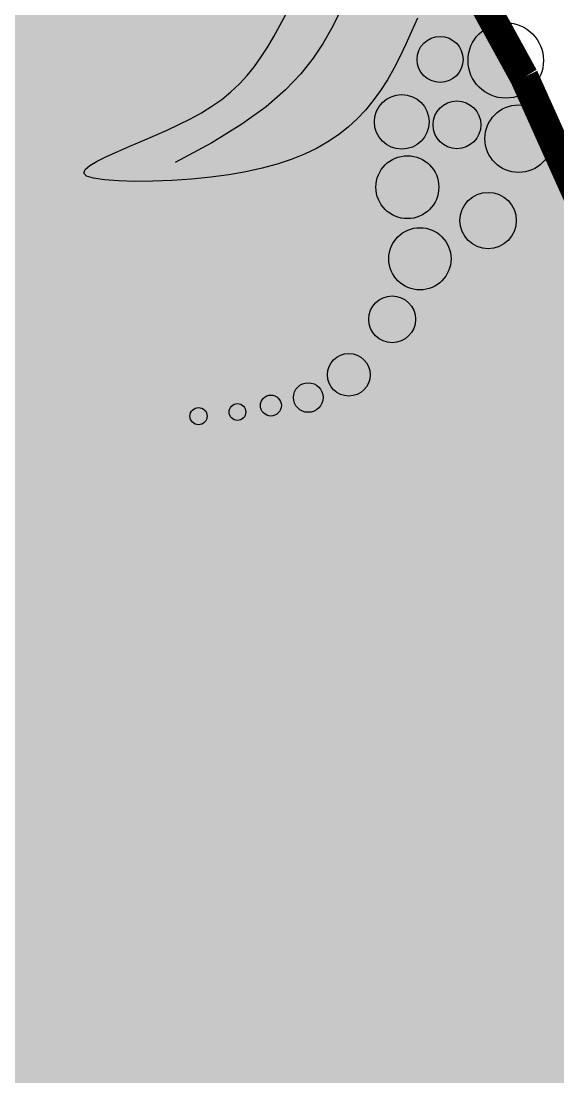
# Model space of a CAD drawing. Header units: millimetres. Extents: x -1030105 to 906887, y -616134 to 1220667.
# Drawn here: x -104975 to -104047, y 538696 to 540522 of the extents above; entities that cross this region are included whole.
import ezdxf

# ---------------------------------------------------------------- set-up
doc = ezdxf.new("R2010")
doc.units = ezdxf.units.MM
doc.header["$MEASUREMENT"] = 0
doc.linetypes.add('DASHED', pattern=[0.75, 0.5, -0.25])
doc.layers.add('A-Furniture', color=143, linetype='Continuous')
doc.layers.add('A-Tree', color=98, linetype='Continuous')
doc.layers.add('A-Wall', color=6, linetype='Continuous', lineweight=9)

# ---------------------------------------------------------------- blocks, each defined once
blk = doc.blocks.new('CAY8')
at = {"color": 0, "linetype": 'ByBlock'}
for p, q in [((-124.438154780406, -340.1430551435678), (-118.159086841215, -346.556040819667)), ((-118.159086841215, -346.556040819667), (-112.1208998611819, -352.8314713672789)), ((-112.1208998611819, -352.8314713672789), (-106.3767753500924, -359.0318717707687)), ((-106.3767753500924, -359.0318717707687), (-100.9798948187799, -365.2197670155492)), ((-100.9798948187799, -365.2197670155492), (-95.97770451662473, -371.4535137640323)), ((-95.97770451662473, -371.4535137640323), (-91.39470964935572, -377.7747953921262)), ((-91.39470964935572, -377.7747953921262), (-87.24968016183811, -384.2211269524105)), ((-144.5720489548385, -384.2987631702326), (-138.0859902348147, -391.8971190093926)), ((-87.24968016183811, -384.2211269524105), (-83.56138599933001, -390.830023499233)), ((-83.56138599933001, -390.830023499233), (-80.3485971059763, -397.6390000860247)), ((-138.0859902348147, -391.8971190093926), (-131.5889823804446, -400.009743078901)), ((-131.5889823804446, -400.009743078901), (-125.2014658709795, -409.0790000548059)), ((-80.3485971059763, -397.6390000860247), (-77.63008342703506, -404.6855717658891)), ((-125.2014658709795, -409.0790000548059), (-119.0579586445656, -419.6113427910295)), ((-77.63008342703506, -404.6855717658891), (-75.42461490730602, -412.0072535926502)), ((-151.4063944291393, -420.8003590267017), (-156.5055627795791, -414.8396384863572)), ((-75.42461490730602, -412.0072535926502), (-73.75096149178535, -419.6415606193459)), ((-146.5449787129819, -426.7110596303955), (-151.4063944291393, -420.8003590267017)), ((-119.0579586445656, -419.6113427910295), (-113.2929786393488, -432.1132241417563)), ((-73.75096149178535, -419.6415606193459), (-72.62476480092118, -427.6228816485291)), ((-141.9588555217542, -432.6217603078239), (-146.5449787129819, -426.7110596303955)), ((-72.62476480092118, -427.6228816485291), (-72.0491531586722, -435.9731004767509)), ((-137.6855647448592, -438.5824810691756), (-141.9588555217542, -432.6217603078239)), ((-113.2929786393488, -432.1132241417563), (-108.0410437934097, -447.0910969608431)), ((-72.0491531586722, -435.9731004767509), (-72.02412656556226, -444.7109746490296)), ((-133.762646271176, -444.6432419239845), (-137.6855647448592, -438.5824810691756)), ((-130.2276399916791, -450.8540628821775), (-133.762646271176, -444.6432419239845)), ((-108.0410437934097, -447.0910969608431), (-103.4366720444359, -465.0514141016229)), ((-72.02412656556226, -444.7109746490296), (-72.54968502139491, -453.8552617106452)), ((-127.1180857949203, -457.2649639540086), (-130.2276399916791, -450.8540628821775)), ((-72.54968502139491, -453.8552617106452), (-73.62582852630112, -463.4247192066814)), ((-124.4715235711537, -463.925965149012), (-127.1180857949203, -457.2649639540086)), ((-122.3098515894653, -470.8745814775957), (-124.4715235711537, -463.925965149012)), ((-103.4366720444359, -465.0514141016229), (-99.61438133096635, -486.5006284188039)), ((-73.62582852630112, -463.4247192066814), (-75.25255707982251, -473.4381046818944)), ((-120.592401635904, -478.0983079535345), (-122.3098515894653, -470.8745814775957)), ((-75.25255707982251, -473.4381046818944), (-77.42987068202456, -483.9141756822191)), ((-119.2628638757433, -485.5721345893817), (-120.592401635904, -478.0983079535345)), ((-118.2649284747149, -493.2710513987386), (-119.2628638757433, -485.5721345893817)), ((-99.61438133096635, -486.5006284188039), (-96.70868959114705, -511.9451927653918)), ((-77.42987068202456, -483.9141756822191), (-80.15776933323468, -494.8716897524773)), ((-117.5422855981578, -501.1700483954028), (-118.2649284747149, -493.2710513987386)), ((-80.15776933323468, -494.8716897524773), (-83.41122644027746, -506.2585427049034)), ((-117.038625411149, -509.2441155928445), (-117.5422855981578, -501.1700483954028)), ((-83.41122644027746, -506.2585427049034), (-87.06510903773415, -517.739183419877)), ((-116.6976380797478, -517.4682430042067), (-117.038625411149, -509.2441155928445)), ((-116.4630137693584, -525.8174206428284), (-116.6976380797478, -517.4682430042067)), ((-87.06510903773415, -517.739183419877), (-90.96925756615929, -528.9071990453867)), ((-116.2732287711824, -534.2114080524316), (-116.4630137693584, -525.8174206428284)), ((-116.0459038837344, -542.3490428971545), (-116.2732287711824, -534.2114080524316)), ((-90.96925756615929, -528.9071990453867), (-94.97351246728613, -539.3561767281772)), ((-94.97351246728613, -539.3561767281772), (-98.92771418206212, -548.6797036170228)), ((-115.6934460304092, -549.8739323716491), (-116.0459038837344, -542.3490428971545)), ((-115.1282621355185, -556.4296836701087), (-115.6934460304092, -549.8739323716491)), ((-98.92771418206212, -548.6797036170228), (-102.6817031518276, -556.4713668582099)), ((-114.2627591232431, -561.6599039869234), (-115.1282621355185, -556.4296836701087)), ((-102.6817031518276, -556.4713668582099), (-106.08531981753, -562.3247536005128)), ((-113.0093439172397, -565.2082005162865), (-114.2627591232431, -561.6599039869234)), ((-111.2804234417545, -566.7181804529155), (-113.0093439172397, -565.2082005162865)), ((-108.9884046205752, -565.8334509907418), (-111.2804234417545, -566.7181804529155)), ((-106.08531981753, -562.3247536005128), (-108.9884046205752, -565.8334509907418))]:
    blk.add_line(p, q, dxfattribs=at)
for centre, radius in [((-80.16936203082696, -299.164323467061), 23.27999257596779), ((-32.3581772137095, -309.4950233263644), 20.86410866022382), ((-95.67571401101122, -336.613143461369), 14.20473588090774), ((-54.32548536825743, -341.7784933912171), 14.72419676962489), ((7.699844604447208, -345.6525105534074), 17.37954461395085), ((-68.53963052391009, -372.7706118288024), 16.83705964930526), ((-29.77378954723645, -384.3926633153733), 19.41314046695245), ((14.16080077881088, -393.4320304070188), 19.19855683043559), ((42.58909109044362, -423.1328160773392), 14.43790307745188), ((64.55639924466414, -460.5816360717126), 13.16945528490697), ((68.43296775255476, -488.9910889743751), 9.131262557783701), ((64.55639924466414, -512.2351730879072), 6.458236968624959), ((60.67980475405238, -532.8965916661891), 5.165368789029579), ((54.21882259696758, -556.1406946390034), 5.324531751637381)]:
    blk.add_circle(centre, radius, dxfattribs=at)
blk = doc.blocks.new('CÂY')
at = {"layer": 'A-Tree', "color": 8, "ltscale": 10, "xscale": 2.803183510899544, "yscale": 2.803183510899544, "zscale": 2.803183510899544, "rotation": 291.5900284977349}
blk.add_blockref('CAY8', (-14080.81903366841, 31442.20638796233), dxfattribs=at)
blk = doc.blocks.new('BỐ TRÍ LAY OUT')
at = {"layer": 'A-Furniture', "color": 3}
blk.add_blockref('CÂY', (4286.75486311756, 4469.288343299762), dxfattribs=at)
blk = doc.blocks.new('TƯỜNG KIẾN TRÚC')
at = {"color": 0}
blk.add_lwpolyline([(-59109.45050007258, -10951.41178502212, 0.3007712608834658), (-59433.48834112042, -20977.9515451272, -0.1109267746102993), (-58324.95049999893, -25392.9117849312, 0.2744959358900485), (-54764.67693125011, -30745.50201954215), (-54870.07724847212, -30916.70735113195, -0.2737434813125313), (-58524.82350961678, -25400.4982577007, 0.110781498324218), (-59608.28799956816, -21075.5089369925, -0.3003100924078351), (-59276.732707736, -10841.56509468262, 0.1203599662711941), (-56712.10026304639, -2725.501215154189, -0.428868107866043), (-44402.02985209874, 7806.991538148141), (-44422.95049881186, 7608.088214958785, 0.4288927192910423), (-56512.45050001712, -2737.411785252159, -0.1204783687929575)], format="xyb", close=True, dxfattribs=at)
blk = doc.blocks.new('KIẾN TRÚC')
h = blk.add_hatch(color=9)
h.dxf.hatch_style = 1
edge = h.paths.add_edge_path(flags=16)
edge.add_line((62281.95049999998, 27412.02927138517), (55232.82389649404, 27412.02927138505))
edge.add_arc((32545.50878812408, 30716.66293956665), 22926.72829924391, 284.53695158247865, 351.7125813344091, ccw=False)
edge.add_line((38300.21700792988, 8523.911784915952), (13217.51784992669, 8523.911784910597))
edge.add_arc((23753.10182550838, 24110.84943410289), 18813.58963585476, 227.7677182561868, 235.9442986410003, ccw=False)
edge.add_arc((7788.819823088517, 12733.3910908635), 4187.039666959467, 236.0590124962323, 322.4360737019827, ccw=False)
edge.add_arc((13873.5970987339, 18503.25729619298), 12505.26566685072, 190.8327360748526, 227.6605687844487, ccw=False)
edge.add_arc((25477.52443721271, 20792.18331255531), 24332.69085544715, 180.6832153365221, 190.991126688788, ccw=False)
edge.add_arc((3282.93561756362, 20557.21277457592), 2137.084471138149, 101.08076224722828, 181.479400931386, ccw=False)
edge.add_line((2872.204064266523, 22654.45611475036), (4986.06665855035, 23013.11448664329))
edge.add_arc((28039.69241930227, 24288.4119512235), 23088.87273861522, 153.2014320220877, 183.1663029992741, ccw=False)
edge.add_arc((10232.26976538847, 40544.64471371844), 6483.106001901682, 182.8401094538115, 244.3962742115525, ccw=False)
edge.add_arc((-6425.00274742386, 39970.86676714511), 10185.26120742048, 1.420812516492314, 26.70695635716553)
edge.add_arc((10590.58143904217, 49414.25633883046), 9292.69259551461, 144.7133172211654, 211.5754885360199, ccw=False)
edge.add_arc((-12326.15115191392, 64090.21360378864), 17935.64217367859, 328.7375359512051, 356.1899532233969)
edge.add_arc((16735.32676788772, 62308.59922571364), 11181.04393981935, 84.1243873636841, 176.9761863570094, ccw=False)
edge.add_arc((20708.98128665387, 99752.52490135818), 26473.21942281876, 263.8653720447036, 288.4869561324928)
edge.add_arc((35667.35201082098, 54479.70646712999), 21207.13938727637, 73.35106851793267, 108.03023985438841, ccw=False)
edge.add_arc((44765.46109434243, 84516.17499720305), 10177.42256554817, 252.7258710955127, 285.7130125077479)
edge.add_arc((49658.99676799333, 68415.98596348311), 6655.601145545619, 49.49953772748103, 108.7311152981473, ccw=False)
edge.add_arc((48035.04809900769, 66009.84854850778), 9545.540963997893, -2.328829575281418, 51.46764420018991, ccw=False)
edge.add_line((57572.70516659174, 65621.96975748474), (49483.50000000001, 65623.9117849106))
edge.add_line((49483.50000000001, 65623.9117849106), (62281.95049999965, 65623.9117849191))
edge.add_line((62281.95049999965, 65623.9117849191), (62281.95049999998, 27412.02927138517))
h.paths.add_polyline_path([(0, 77895.5), (64428.50000000001, 77895.5), (64428.50000000001, -0.577250000089407), (-1.792749999687658, 0.577250000089407)])
at = {"layer": 'A-Wall'}
blk.add_blockref('TƯỜNG KIẾN TRÚC', (62285.79396247002, 65615.61311326921), dxfattribs=at)

msp = doc.modelspace()

# ---------------------------------------------------------------- linework, layer by layer
at = {"color": 1, "linetype": 'DASHED', "ltscale": 1000, "const_width": 50}
msp.add_lwpolyline([(-95670.36382637039, 506057.7127576224, -0.1976179126471055), (-98776.4909959755, 504407.8530505756, -0.1933850795687879), (-101327.4665850348, 505136.2682151492, -0.1620892894414481), (-105187.3251048478, 512029.4862030041, -0.0450071005246337), (-105631.9365025142, 516378.5384931223, -0.3659412979444954), (-103906.2959357335, 518530.9561147504), (-101743.9030274843, 518897.8486090698, -0.1357393945070406), (-99338.88206733699, 530570.340333024, -0.2750178852905023), (-103021.3730096331, 536099.9135275302, 0.1107814983251507), (-104104.8374997806, 540424.9028483479, -0.3003100923854334), (-103773.2822078853, 550658.8466900261, 0.1203599662960986), (-101208.6497629923, 558774.9105705839, -0.4288681078624456), (-88898.57935298752, 569307.4033231586, 0.107847157214301), (-77675.15854412533, 570521.9329957211, -0.1524819869208155), (-65035.16077594279, 570674.3053047663, 0.1449358142641596), (-59256.79872041271, 570595.5800135372, -0.2643588036035894), (-52796.99522499467, 569353.4099046133, -0.2237263001650759), (-49205.79483340826, 561498.4697574847), (-44496.54950000049, 561500.4117849191), (-44496.54950000002, 523288.5292713851), (-51545.67610350606, 523288.5292713851, -0.3011393681377011), (-68478.28299209109, 504400.4117849106), (-93560.98215007345, 504400.4117849106, -0.03627546227429911), (-95670.36382637039, 506057.7127576224)], format="xyb", dxfattribs=at)

# ---------------------------------------------------------------- block references
at = {"color": 3}
for name, p in [('KIẾN TRÚC', (-106778.5, 495876.5)), ('BỐ TRÍ LAY OUT', (-93480.29286311776, 504642.1131132607))]:
    msp.add_blockref(name, p, dxfattribs=at)

doc.saveas('drawing.dxf')
